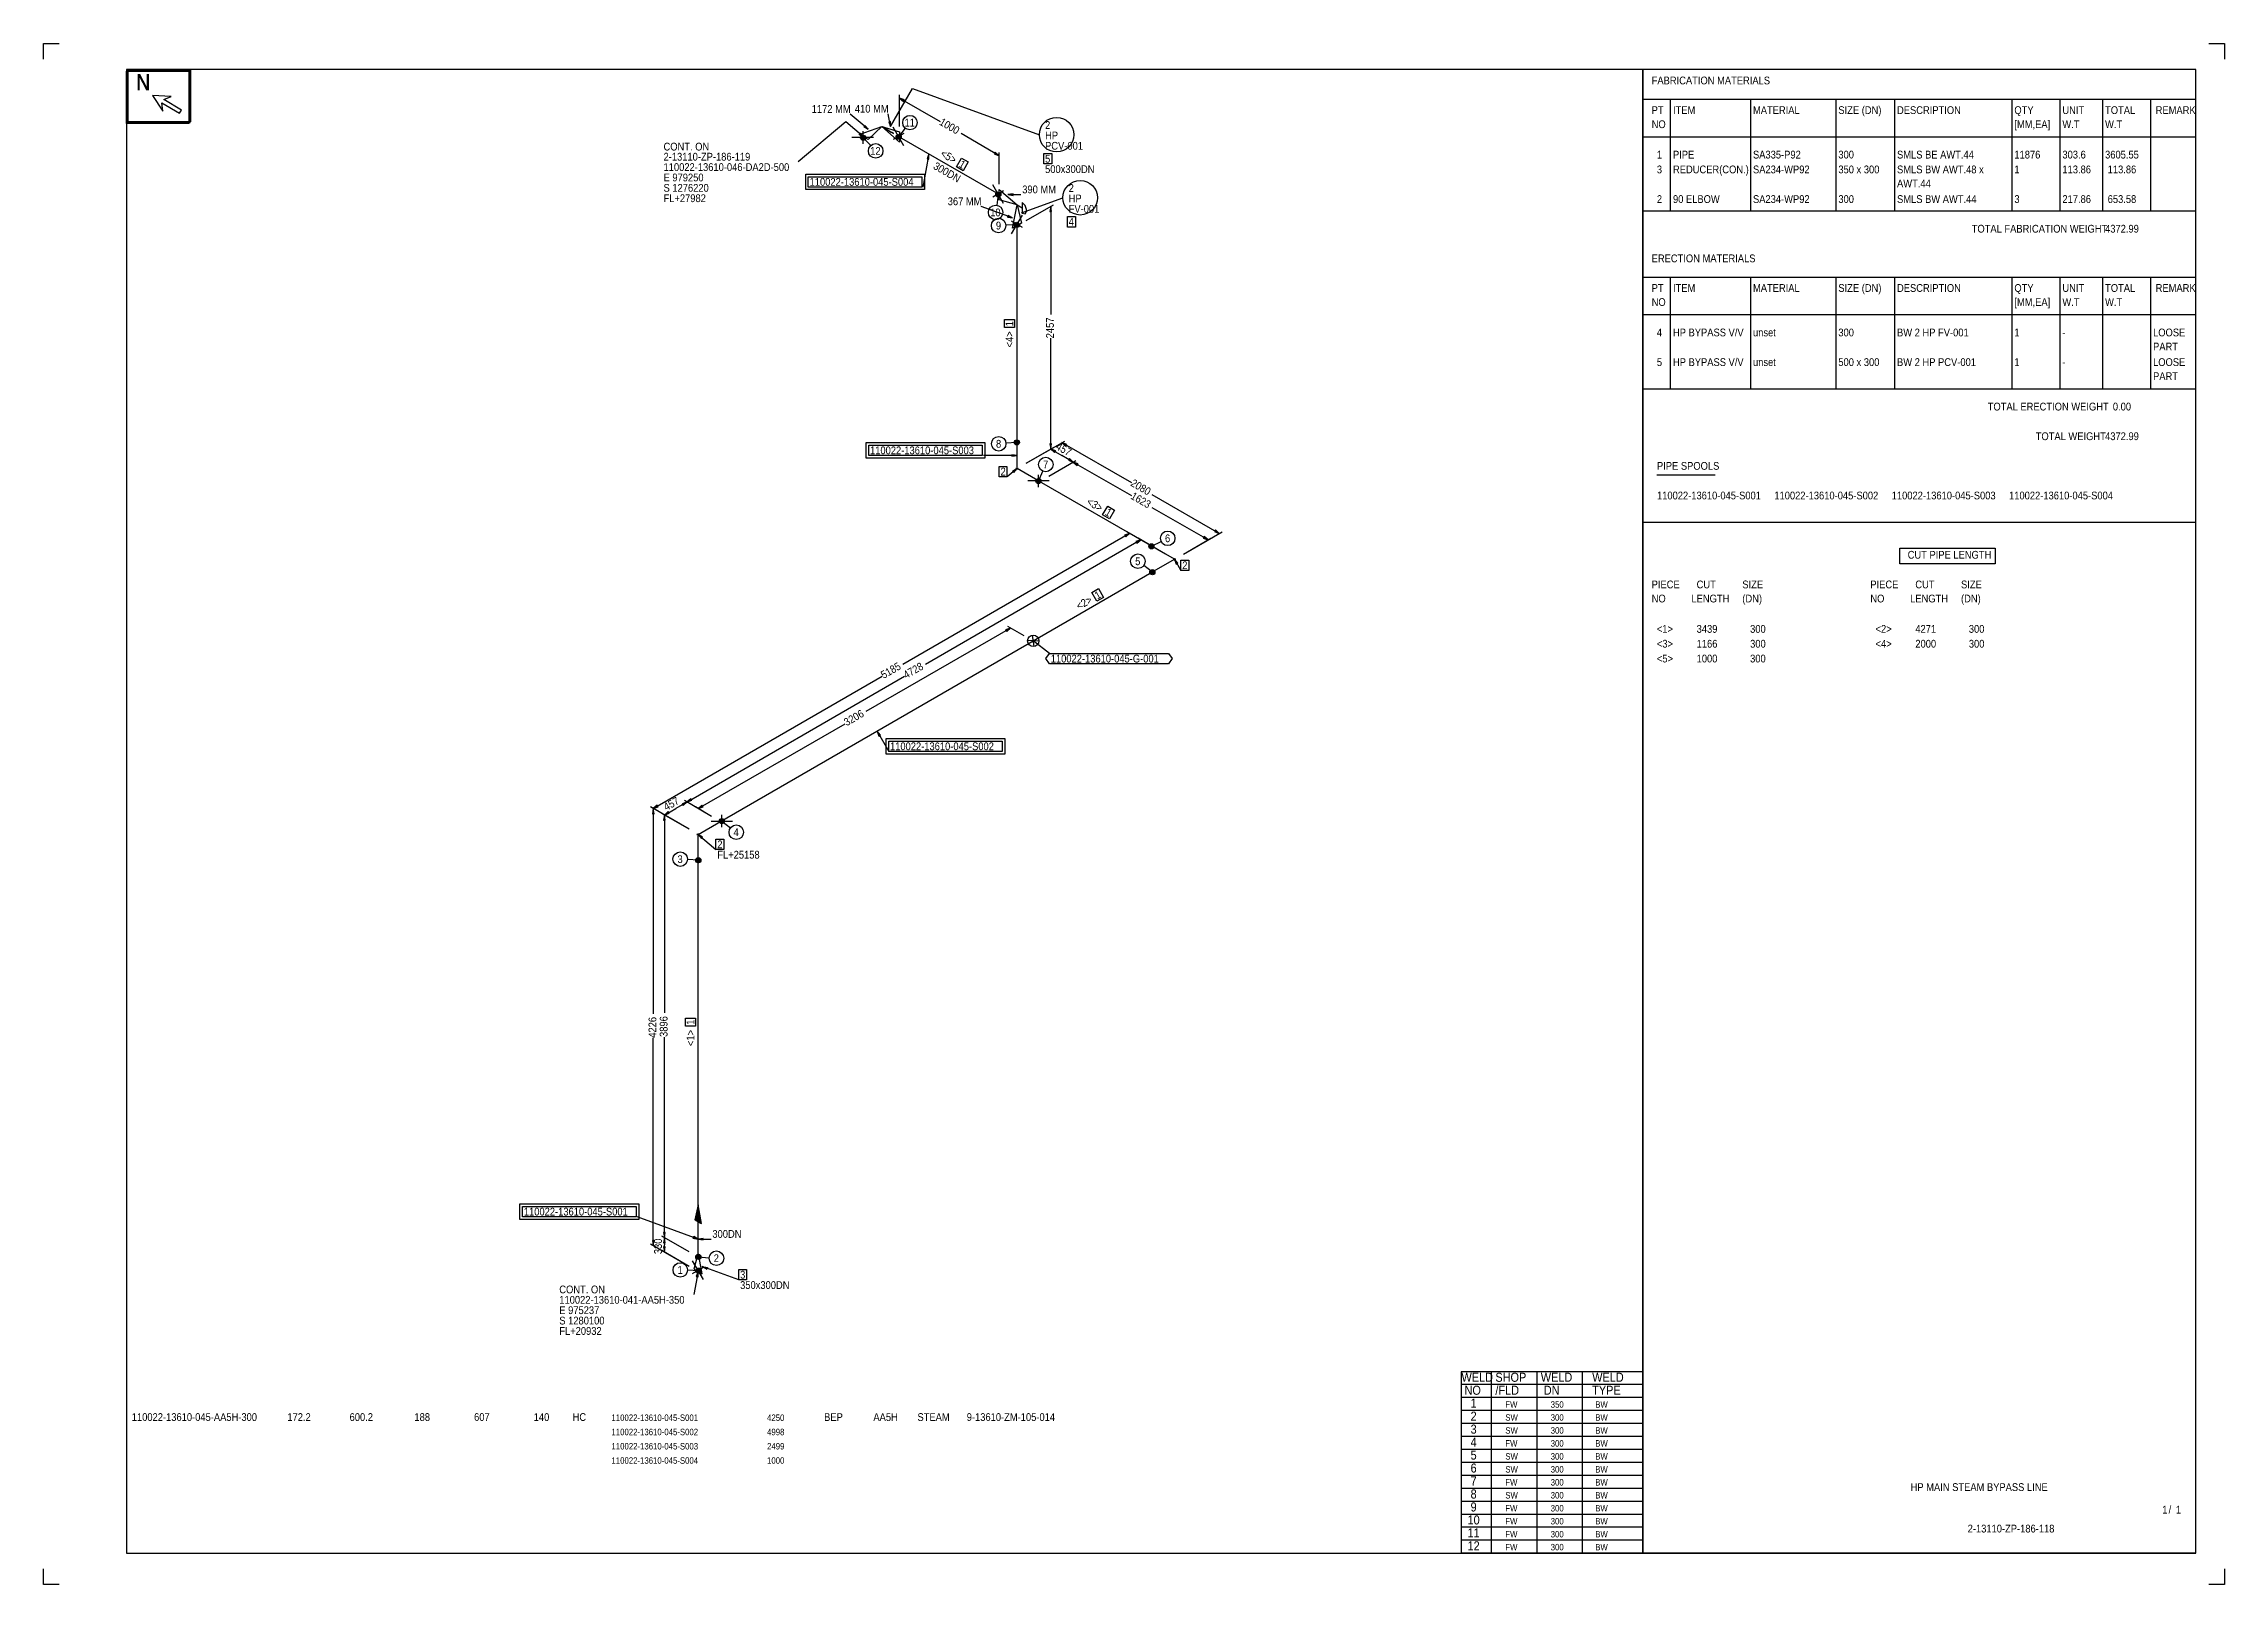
# Model space of a CAD drawing. Extents: x 0 to 841, y 0 to 594.
import ezdxf

# ---------------------------------------------------------------- set-up
doc = ezdxf.new("R2010")
doc.units = 0
doc.layers.add('ACEPLANT', color=7, linetype='Continuous')
doc.styles.add('ARIAL', font='arial.ttf')

msp = doc.modelspace()

# ---------------------------------------------------------------- linework, layer by layer
at = {"layer": 'ACEPLANT', "color": 7}
for p, q in [((331.6, 571.7), (332, 572.3)), ((326.6, 564), (325.9, 563.9)), ((315, 559.5), (314.6, 559)), ((316.06, 557.71), (318.95, 554.67)), ((316.7, 562.5), (316.3, 562)), ((329.76, 558.06), (332.36, 561.36)), ((340.7, 549.6), (341.4, 549.5)), ((367, 552.1), (366.6, 551.5)), ((368.16, 535.86), (367.54, 531.7)), ((373.9, 535.5), (373.9, 536.1)), ((375.29, 524.13), (371.09, 523.96)), ((372, 527.8), (371.7, 527.1)), ((388.1, 529.3), (388.7, 529.3)), ((375.31, 440.26), (371.13, 439.94)), ((388.7, 439.7), (388.1, 439.7)), ((394.2, 438.9), (394.6, 439.5)), ((373.4, 435.5), (373.4, 434.9)), ((373.7, 429.2), (374.1, 428.7)), ((383.63, 425.34), (385.34, 429.18)), ((389.9, 436.4), (390.3, 437)), ((395.6, 434), (395.2, 433.4)), ((398.6, 431.4), (399, 432)), ((416.9, 404.5), (417.3, 403.9)), ((447.6, 404), (447.2, 403.4)), ((451.9, 406.5), (451.5, 405.9)), ((421.2, 402), (421.6, 401.4)), ((427.21, 400.2), (430.98, 402.05)), ((427.59, 390.2), (424.24, 392.74)), ((436.8, 393.3), (437.4, 393.7)), ((371, 368), (371.4, 367.4)), ((322.1, 327), (322.7, 327.4)), ((250, 302.3), (249.6, 302.9)), ((234.8, 297.1), (235.4, 297.1)), ((237, 299.8), (236.6, 300.4)), ((239.1, 294.6), (239.7, 294.6)), ((241.3, 297.3), (240.9, 297.9)), ((246.2, 300.9), (246.6, 300.3)), ((254.3, 299.8), (253.9, 300.4)), ((253.7, 287.6), (254.1, 288.1)), ((261.57, 294.24), (264.9, 291.69)), ((252.49, 279.16), (248.29, 279.41)), ((239.7, 135.7), (239.1, 135.7)), ((235.4, 132.6), (234.8, 132.6)), ((239.1, 131.7), (239.7, 131.7)), ((239.7, 130.1), (239.1, 130.1)), ((250.7, 134.1), (250.4, 133.5)), ((252.49, 126.26), (256.67, 125.94)), ((254.4, 132.8), (254.4, 133.4)), ((252.51, 120.93), (248.32, 121.1)), ((251.7, 118.7), (252.4, 118.6)), ((268.1, 117.39), (254, 122.5))]:
    msp.add_line(p, q, dxfattribs=at)
at = {"layer": 'ACEPLANT', "color": 3}
for p, q in [((368.5, 535.8), (330.1, 558)), ((375.4, 440.2), (375.4, 523.8)), ((375.4, 430.19), (375.4, 440.2)), ((384.1, 425.2), (375.4, 430.19)), ((427.4, 400.2), (384.1, 425.2)), ((436.11, 395.2), (427.4, 400.2)), ((381.6, 363.7), (427.4, 390.2)), ((427.4, 390.2), (436.11, 395.2)), ((261.1, 294.1), (381.6, 363.7)), ((252.4, 289.11), (261.1, 294.1)), ((252.4, 279.1), (252.4, 289.11)), ((252.4, 146.3), (252.4, 279.1)), ((252.4, 126.2), (252.4, 139.9))]:
    msp.add_line(p, q, dxfattribs=at)
at = {"layer": 'ACEPLANT', "color": 4}
for p, q in [((383.85, 363.65), (379.45, 363.85)), ((381.94, 361.57), (381.36, 365.93)), ((387.9, 358.9), (381.65, 363.75)), ((254, 122.5), (255.98, 122.19)), ((254, 122.5), (255.72, 121.47)), ((255.98, 122.19), (255.72, 121.47))]:
    msp.add_line(p, q, dxfattribs=at)
at = {"layer": 'ACEPLANT', "flags": 128}
for points in [[(0, 588), (0, 594), (6, 594)], [(835, 594), (841, 594), (841, 588)], [(56, 583.2), (56, 563.2), (32, 563.2), (32, 583.4), (56.2, 583.4), (56.2, 563.4), (32.2, 563.4), (32.2, 583.6), (56.4, 583.6), (56.4, 563.6), (32.4, 563.6), (32.4, 583.8), (56.6, 583.8), (56.6, 563.8), (32.6, 563.8), (32.6, 584)], [(332, 572.3), (330.1, 573), (331.6, 571.7)], [(325.9, 563.9), (326.6, 562), (326.6, 564)], [(314.6, 559), (316.3, 558), (315, 559.5)], [(316.3, 562), (318, 561), (316.7, 562.5)], [(341.4, 549.5), (341.4, 551.5), (340.7, 549.6)], [(366.6, 551.5), (368.5, 550.8), (367, 552.1)], [(373.9, 536.1), (371.9, 535.8), (373.9, 535.5)], [(388.7, 529.3), (388.4, 531.3), (388.1, 529.3)], [(371.7, 527.1), (373.7, 526.8), (372, 527.8)], [(394.6, 439.5), (392.7, 440.2), (394.2, 438.9)], [(373.4, 434.9), (375.4, 435.2), (373.4, 435.5)], [(374.1, 428.7), (375.4, 430.2), (373.7, 429.2)], [(417.3, 403.9), (418.8, 405.2), (416.9, 404.5)], [(447.2, 403.4), (449.1, 402.7), (447.6, 404)], [(451.5, 405.9), (453.4, 405.2), (451.9, 406.5)], [(421.6, 401.4), (423.1, 402.7), (421.2, 402)], [(437.4, 393.7), (436.1, 395.2), (436.8, 393.3)], [(371.4, 367.4), (372.9, 368.7), (371, 368)], [(322.7, 327.4), (321.4, 328.9), (322.1, 327)], [(235.4, 297.1), (235.1, 299.1), (234.8, 297.1)], [(236.6, 300.4), (235.1, 299.1), (237, 299.8)], [(253.9, 300.4), (252.4, 299.1), (254.3, 299.8)], [(254.1, 288.1), (252.4, 289.1), (253.7, 287.6)], [(252.4, 139.9), (253.7, 139.1), (252.4, 146.3), (251.2, 140.6), (253.6, 139.2), (252.4, 145.7), (251.3, 140.5), (253.4, 139.3), (252.4, 145), (251.5, 140.4), (253.2, 139.4), (252.4, 144.4), (251.7, 140.3), (253.1, 139.5), (252.4, 143.8), (251.8, 140.2), (252.9, 139.6), (252.4, 143.2), (252, 140.1), (252.7, 139.7), (252.4, 142.6), (252.2, 140), (252.6, 139.8), (252.4, 142), (252.3, 139.9), (252.4, 139.9), (252.4, 146.3)], [(234.8, 132.6), (235.1, 130.6), (235.4, 132.6)], [(250.4, 133.5), (252.4, 133.1), (250.7, 134.1)], [(254.4, 133.4), (252.4, 133.1), (254.4, 132.8)], [(252.4, 118.6), (252.4, 120.6), (251.7, 118.7)], [(616.7, 82), (546.7, 82), (546.7, 12)], [(6, 0), (0, 0), (0, 6)], [(841, 6), (841, 0), (835, 0)]]:
    msp.add_lwpolyline(points, dxfattribs=at)
at = {"layer": 'ACEPLANT', "color": 4, "flags": 128}
for points in [[(32, 12), (830, 12), (830, 12), (616.7, 12), (616.7, 584), (32, 584), (32, 12)], [(326.6, 562), (335.1, 576.7), (384, 558.9)], [(377.1, 528.8), (393.1, 534.6)], [(386.5, 356.9), (387.9, 358.9), (433.8, 358.9), (435.2, 356.9), (433.8, 354.9), (387.9, 354.9), (386.5, 356.9)]]:
    msp.add_lwpolyline(points, dxfattribs=at)
at = {"layer": 'ACEPLANT', "color": 7, "flags": 128}
for points in [[(830, 12), (830, 584), (616.7, 584), (616.7, 12), (830, 12)], [(42, 574), (46, 568), (45.6, 571.2), (52.4, 567.2), (53.2, 568.4), (46.4, 572.4), (49.2, 573.6), (42, 574)], [(330.1, 562), (330.1, 574.2)], [(330.1, 573), (345.7, 564)], [(616.7, 572.57), (830, 572.57)], [(627.33, 572.57), (627.33, 529.54)], [(658.19, 572.57), (658.19, 529.54)], [(691.1, 572.57), (691.1, 529.54)], [(713.73, 572.57), (713.73, 529.54)], [(758.99, 572.57), (758.99, 529.54)], [(777.5, 572.57), (777.5, 529.54)], [(793.96, 572.57), (793.96, 529.54)], [(812.47, 572.57), (812.47, 529.54)], [(316.3, 558), (309.4, 563.8), (291, 548.4)], [(318, 561), (311.1, 566.8)], [(326.6, 562), (325.7, 566.9)], [(320, 557.8), (311.7, 557.8)], [(323.2, 562), (318, 557), (314.5, 559), (323.2, 562)], [(315.9, 560.2), (315.9, 555.4)], [(330.1, 558), (330.1, 556), (323.2, 562), (330.1, 560), (330.1, 558)], [(331.8, 554.6), (327.6, 561.8)], [(331.8, 559.4), (327.6, 557)], [(368.5, 550.8), (353.8, 559.3)], [(616.7, 558.12), (830, 558.12)], [(341.4, 551.5), (339.1, 538.7)], [(354, 549.9), (356.6, 548.4), (354.6, 545), (352, 546.5), (354, 549.9)], [(368.5, 539.8), (368.5, 552)], [(385.7, 551.6), (388.8, 551.6), (388.8, 547.6), (385.7, 547.6), (385.7, 551.6)], [(293.9, 543.7), (339.7, 543.7), (339.7, 537.7), (293.9, 537.7), (293.9, 543.7)], [(294.9, 542.7), (338.7, 542.7), (338.7, 538.7), (294.9, 538.7), (294.9, 542.7)], [(370.2, 532.4), (366, 539.6)], [(373.7, 526.8), (361.5, 531.2)], [(370.2, 537.2), (366, 534.8)], [(375.4, 531.8), (368.5, 533.8), (368.5, 537.8), (375.4, 531.8)], [(371.9, 535.8), (376.9, 535.8)], [(375.4, 523.8), (373.7, 522.8), (375.4, 531.8), (377.1, 524.8), (375.4, 523.8)], [(378.9, 525.8), (389.4, 531.9)], [(388.4, 531.3), (388.4, 489.6)], [(373.3, 520.7), (377.5, 527.9)], [(377.5, 523.1), (373.3, 525.5)], [(394.8, 527.3), (397.9, 527.3), (397.9, 523.3), (394.8, 523.3), (394.8, 527.3)], [(616.7, 529.54), (830, 529.54)], [(616.7, 504), (830, 504)], [(627.33, 504), (627.33, 460.97)], [(658.19, 504), (658.19, 460.97)], [(691.1, 504), (691.1, 460.97)], [(713.73, 504), (713.73, 460.97)], [(758.99, 504), (758.99, 460.97)], [(777.5, 504), (777.5, 460.97)], [(793.96, 504), (793.96, 460.97)], [(812.47, 504), (812.47, 460.97)], [(616.7, 489.55), (830, 489.55)], [(370.5, 484.5), (370.5, 487.6), (374.4, 487.6), (374.4, 484.5), (370.5, 484.5)], [(388.4, 437.7), (388.4, 480.4)], [(616.7, 460.97), (830, 460.97)], [(317.2, 440.2), (363, 440.2), (363, 434.2), (317.2, 434.2), (317.2, 440.2)], [(318.2, 439.2), (362, 439.2), (362, 435.2), (318.2, 435.2), (318.2, 439.2)], [(378.9, 432.2), (393.8, 440.8)], [(378.9, 432.2), (389.4, 438.3)], [(378.9, 432.2), (389.4, 438.3)], [(388.1, 439.7), (388.4, 437.7), (388.7, 439.7)], [(390.3, 437), (388.4, 437.7), (389.9, 436.4)], [(388.4, 437.7), (392.7, 435.2)], [(392.7, 440.2), (419.5, 424.8)], [(375.4, 435.2), (362.4, 435.2)], [(368.5, 431), (371.5, 431), (371.5, 427), (368.5, 427), (368.5, 431)], [(375.4, 430.2), (371.6, 427)], [(387.6, 427.2), (398.1, 433.3)], [(387.6, 427.2), (398.1, 433.3)], [(397.1, 432.7), (392.7, 435.2)], [(395.2, 433.4), (397.1, 432.7), (395.6, 434)], [(399, 432), (397.1, 432.7), (398.6, 431.4)], [(397.1, 432.7), (419.5, 419.8)], [(387.8, 425.4), (379.5, 425.4)], [(383.7, 423), (383.7, 427.8)], [(644.63, 427.69), (622.19, 427.69)], [(410.4, 415.7), (413, 414.2), (411, 410.8), (408.4, 412.3), (410.4, 415.7)], [(453.4, 405.2), (427.5, 420.1)], [(449.1, 402.7), (427.5, 415.1)], [(418.8, 405.2), (331.4, 354.7)], [(432.6, 397.2), (417.7, 405.8)], [(439.6, 397.2), (454.5, 405.8)], [(616.7, 409.55), (830, 409.55)], [(423.1, 402.7), (340.1, 354.7)], [(432.6, 397.2), (422.1, 403.3)], [(439.6, 397.2), (450.1, 403.3)], [(715.79, 399.46), (752.56, 399.46), (752.56, 393.4), (715.79, 393.4), (715.79, 399.46)], [(436.1, 395.2), (438.6, 390.9)], [(438.6, 394.9), (441.6, 394.9), (441.6, 390.9), (438.6, 390.9), (438.6, 394.9)], [(404.2, 382.4), (406.8, 384), (408.8, 380.5), (406.2, 379), (404.2, 382.4)], [(372.9, 368.7), (317.1, 336.5)], [(378.1, 365.7), (371.9, 369.3)], [(235.1, 299.1), (323.4, 350.1)], [(248.1, 301.6), (332, 350.1)], [(252.4, 299.1), (309.1, 331.8)], [(321.4, 328.9), (325.9, 321.1)], [(324.9, 326.1), (370.7, 326.1), (370.7, 320.1), (324.9, 320.1), (324.9, 326.1)], [(325.9, 325.1), (369.7, 325.1), (369.7, 321.1), (325.9, 321.1), (325.9, 325.1)], [(249.6, 302.9), (248.1, 301.6), (250, 302.3)], [(248.9, 291.1), (234, 299.7)], [(248.9, 291.1), (234, 299.7)], [(235.1, 299.1), (235.1, 220)], [(248.9, 291.1), (238.4, 297.2)], [(248.9, 291.1), (238.4, 297.2)], [(239.7, 294.6), (239.4, 296.6), (239.1, 294.6)], [(239.4, 296.6), (243.8, 299.1)], [(240.9, 297.9), (239.4, 296.6), (241.3, 297.3)], [(239.4, 296.6), (239.4, 220.3)], [(248.1, 301.6), (243.8, 299.1)], [(246.6, 300.3), (248.1, 301.6), (246.2, 300.9)], [(257.6, 296.1), (247.1, 302.2)], [(257.6, 296.1), (247.1, 302.2)], [(257.6, 296.1), (251.4, 299.7)], [(261.5, 291.9), (261.5, 296.7)], [(252.4, 289.1), (259.3, 283.3)], [(257.4, 294.3), (265.7, 294.3)], [(259.3, 287.3), (262.3, 287.3), (262.3, 283.3), (259.3, 283.3), (259.3, 287.3)], [(235.1, 130.6), (235.1, 210.7)], [(239.4, 133.7), (239.4, 211)], [(247.5, 215.2), (247.5, 218.3), (251.4, 218.3), (251.4, 215.2), (247.5, 215.2)], [(183.7, 146.7), (229.5, 146.7), (229.5, 140.7), (183.7, 140.7), (183.7, 146.7)], [(184.7, 145.7), (228.5, 145.7), (228.5, 141.7), (184.7, 141.7), (184.7, 145.7)], [(252.4, 133.1), (228.9, 141.7)], [(239.1, 135.7), (239.4, 133.7), (239.7, 135.7)], [(248.9, 122.6), (234, 131.2)], [(248.9, 128.2), (238.4, 134.3)], [(248.9, 128.2), (238.4, 134.3)], [(248.9, 122.6), (238.4, 128.7)], [(239.7, 131.7), (239.4, 133.7), (239.1, 131.7)], [(239.1, 130.1), (239.4, 128.1), (239.7, 130.1)], [(239.4, 133.7), (239.4, 130.9)], [(239.4, 128.1), (239.4, 130.9)], [(252.4, 133.1), (257.4, 133.1)], [(254.5, 117.5), (250.3, 124.7)], [(250.3, 119.9), (254.5, 122.3)], [(252.4, 120.6), (250.8, 111.7)], [(268.1, 121.39), (271.1, 121.39), (271.1, 117.39), (268.1, 117.39), (268.1, 121.39)], [(616.7, 77), (546.7, 77)], [(558.3, 82), (558.3, 77)], [(558.3, 77), (558.3, 72)], [(575.8, 82), (575.8, 77)], [(575.8, 77), (575.8, 72)], [(593.3, 82), (593.3, 77)], [(593.3, 77), (593.3, 72)], [(616.7, 72), (546.7, 72)], [(558.3, 72), (558.3, 67)], [(575.8, 72), (575.8, 67)], [(593.3, 72), (593.3, 67)], [(616.7, 67), (546.7, 67)], [(616.7, 62), (546.7, 62)], [(558.3, 67), (558.3, 62)], [(558.3, 62), (558.3, 57)], [(575.8, 67), (575.8, 62)], [(575.8, 62), (575.8, 57)], [(593.3, 67), (593.3, 62)], [(593.3, 62), (593.3, 57)], [(616.7, 57), (546.7, 57)], [(616.7, 52), (546.7, 52)], [(558.3, 57), (558.3, 52)], [(558.3, 52), (558.3, 47)], [(575.8, 57), (575.8, 52)], [(575.8, 52), (575.8, 47)], [(593.3, 57), (593.3, 52)], [(593.3, 52), (593.3, 47)], [(616.7, 47), (546.7, 47)], [(558.3, 47), (558.3, 42)], [(575.8, 47), (575.8, 42)], [(593.3, 47), (593.3, 42)], [(616.7, 42), (546.7, 42)], [(616.7, 37), (546.7, 37)], [(558.3, 42), (558.3, 37)], [(558.3, 37), (558.3, 32)], [(575.8, 42), (575.8, 37)], [(575.8, 37), (575.8, 32)], [(593.3, 42), (593.3, 37)], [(593.3, 37), (593.3, 32)], [(616.7, 32), (546.7, 32)], [(616.7, 27), (546.7, 27)], [(558.3, 32), (558.3, 27)], [(558.3, 27), (558.3, 22)], [(575.8, 32), (575.8, 27)], [(575.8, 27), (575.8, 22)], [(593.3, 32), (593.3, 27)], [(593.3, 27), (593.3, 22)], [(616.7, 22), (546.7, 22)], [(616.7, 17), (546.7, 17)], [(558.3, 22), (558.3, 17)], [(558.3, 17), (558.3, 12)], [(575.8, 22), (575.8, 17)], [(575.8, 17), (575.8, 12)], [(593.3, 22), (593.3, 17)], [(593.3, 17), (593.3, 12)], [(616.7, 12), (546.7, 12)]]:
    msp.add_lwpolyline(points, dxfattribs=at)
at = {"layer": 'ACEPLANT', "color": 2, "flags": 128}
for points in [[(323.2, 562), (325.2, 560.9), (326.9, 559.9), (327.7, 559.4), (327.1, 559.7), (326.4, 560.1), (324.9, 561), (323.5, 561.9), (325.2, 560.9)], [(375.4, 531.8), (377.4, 530.7), (377.4, 528.7), (378.5, 528.4), (379, 529.3), (379, 530.1), (378.5, 531.6), (377.4, 532.7), (377.4, 530.7)], [(252.4, 120.6), (254, 119.7), (252.8, 126), (252, 126.4), (250.8, 121.5), (252.4, 120.6)]]:
    msp.add_lwpolyline(points, dxfattribs=at)
at = {"layer": 'ACEPLANT', "color": 7}
for centre, radius in [((334.09, 563.55), 2.8), ((320.88, 552.64), 2.8), ((367.13, 528.93), 2.8), ((368.29, 523.85), 2.8), ((368.33, 439.73), 2.8), ((375.4, 430.19), 0.3), ((375.4, 430.19), 0.2), ((375.4, 430.19), 0.1), ((386.48, 431.74), 2.8), ((433.5, 403.28), 2.8), ((422.01, 394.44), 2.8), ((436.11, 395.2), 0.3), ((436.11, 395.2), 0.2), ((436.11, 395.2), 0.1), ((252.4, 289.11), 0.3), ((252.4, 289.11), 0.2), ((252.4, 289.11), 0.1), ((267.13, 289.98), 2.8), ((245.5, 279.59), 2.8), ((259.47, 125.73), 2.8), ((245.52, 121.21), 2.8)]:
    msp.add_circle(centre, radius, dxfattribs=at)
at = {"layer": 'ACEPLANT', "color": 4}
for centre, radius in [((390.67, 558.9), 6.67), ((399.77, 534.6), 6.67), ((381.65, 363.75), 2.2)]:
    msp.add_circle(centre, radius, dxfattribs=at)
at = {"layer": 'ACEPLANT', "color": 1}
for centre in [(316.06, 557.71), (329.76, 558.06), (368.16, 535.86), (375.29, 524.13), (375.31, 440.26), (383.63, 425.34), (427.21, 400.2), (427.59, 390.2), (261.57, 294.24), (252.49, 279.16), (252.49, 126.26), (252.51, 120.93)]:
    msp.add_circle(centre, 1, dxfattribs=at)
at = {"layer": 'ACEPLANT', "color": 2}
for centre, radius in [((316.06, 557.71), 0.85), ((316.06, 557.71), 0.7), ((316.06, 557.71), 0.55), ((316.06, 557.71), 0.4), ((316.06, 557.71), 0.25), ((329.76, 558.06), 0.85), ((329.76, 558.06), 0.7), ((329.76, 558.06), 0.55), ((329.76, 558.06), 0.4), ((329.76, 558.06), 0.25), ((368.16, 535.86), 0.85), ((368.16, 535.86), 0.7), ((368.16, 535.86), 0.55), ((368.16, 535.86), 0.4), ((368.16, 535.86), 0.25), ((375.29, 524.13), 0.85), ((375.29, 524.13), 0.7), ((375.29, 524.13), 0.55), ((375.29, 524.13), 0.4), ((375.29, 524.13), 0.25), ((375.31, 440.26), 0.85), ((375.31, 440.26), 0.7), ((375.31, 440.26), 0.55), ((375.31, 440.26), 0.4), ((375.31, 440.26), 0.25), ((383.63, 425.34), 0.85), ((383.63, 425.34), 0.7), ((383.63, 425.34), 0.55), ((383.63, 425.34), 0.4), ((383.63, 425.34), 0.25), ((427.21, 400.2), 0.85), ((427.21, 400.2), 0.7), ((427.21, 400.2), 0.55), ((427.21, 400.2), 0.4), ((427.21, 400.2), 0.25), ((427.59, 390.2), 0.85), ((427.59, 390.2), 0.7), ((427.59, 390.2), 0.55), ((427.59, 390.2), 0.4), ((427.59, 390.2), 0.25), ((261.57, 294.24), 0.85), ((261.57, 294.24), 0.7), ((261.57, 294.24), 0.55), ((261.57, 294.24), 0.4), ((261.57, 294.24), 0.25), ((252.49, 279.16), 0.85), ((252.49, 279.16), 0.7), ((252.49, 279.16), 0.55), ((252.49, 279.16), 0.4), ((252.49, 279.16), 0.25), ((252.49, 126.26), 0.85), ((252.49, 126.26), 0.7), ((252.49, 126.26), 0.55), ((252.49, 126.26), 0.4), ((252.49, 126.26), 0.25), ((252.51, 120.93), 0.85), ((252.51, 120.93), 0.7), ((252.51, 120.93), 0.55), ((252.51, 120.93), 0.4), ((252.51, 120.93), 0.25)]:
    msp.add_circle(centre, radius, dxfattribs=at)

# ---------------------------------------------------------------- texts
at = {"layer": 'ACEPLANT', "color": 2, "style": 'ARIAL', "width": 0.86}
for s, height, p in [('N', 6.25, (35.6, 576)), ('N', 6.25, (35.8, 576)), ('FABRICATION MATERIALS', 3, (620.13, 578.29)), ('1172 MM', 3, (296.2, 567.3)), ('410 MM', 3, (312.86, 567.4)), ('11', 3, (331.99, 562.05)), ('2', 3, (386.21, 561.11)), ('PT', 3, (620.13, 566.86)), ('NO', 3, (620.13, 561.43)), ('ITEM', 3, (628.36, 566.86)), ('MATERIAL', 3, (659.21, 566.86)), ('SIZE (DN)', 3, (692.13, 566.86)), ('DESCRIPTION', 3, (714.76, 566.86)), ('QTY', 3, (760.01, 566.86)), ('[MM,EA]', 3, (760.01, 561.43)), ('W.T', 3, (778.53, 561.43)), ('UNIT', 3, (778.53, 566.86)), ('W.T', 3, (794.99, 561.43)), ('TOTAL', 3, (794.99, 566.86)), (' REMARK', 3, (813.5, 566.86)), ('CONT. ON', 3, (239.07, 552.8)), ('HP', 3, (386.21, 557.11)), ('PCV-001', 3, (386.21, 553.11)), ('110022-13610-046-DA2D-500', 3, (239.07, 544.9)), ('12', 3, (318.78, 551.14)), ('5', 3, (386.21, 548.11)), ('500x300DN', 3, (386.21, 544.11)), ('  3', 3, (620.13, 544)), ('  1', 3, (620.13, 549.71)), ('PIPE', 3, (628.36, 549.71)), ('REDUCER(CON.)', 3, (628.36, 544)), ('SA335-P92', 3, (659.21, 549.71)), ('SA234-WP92', 3, (659.21, 544)), ('300', 3, (692.13, 549.71)), ('350 x 300', 3, (692.13, 544)), ('SMLS BE AWT.44', 3, (714.76, 549.71)), ('SMLS BW AWT.48 x', 3, (714.76, 544)), ('11876', 3, (760.01, 549.71)), ('1', 3, (760.01, 544)), ('303.6', 3, (778.53, 549.71)), ('113.86', 3, (778.53, 544)), ('3605.55', 3, (794.99, 549.71)), (' 113.86', 3, (794.99, 544)), ('S 1276220', 3, (239.07, 536.9)), ('E 979250', 3, (239.07, 540.9)), ('110022-13610-045-S004', 3, (295.4, 539.2)), ('390 MM', 3, (377.4, 536.3)), ('2', 3, (395.31, 536.81)), ('AWT.44', 3, (714.76, 538.57)), ('FL+27982', 3, (239.07, 532.9)), ('367 MM', 3, (348.66, 531.7)), ('10', 3, (365.03, 527.43)), ('HP', 3, (395.31, 532.81)), ('FV-001', 3, (395.31, 528.81)), ('  2', 3, (620.13, 532.57)), ('90 ELBOW', 3, (628.36, 532.57)), ('SA234-WP92', 3, (659.21, 532.57)), ('300', 3, (692.13, 532.57)), ('SMLS BW AWT.44', 3, (714.76, 532.57)), ('3', 3, (760.01, 532.57)), ('217.86', 3, (778.53, 532.57)), (' 653.58', 3, (794.99, 532.57)), ('9', 3, (367.24, 522.35)), ('4', 3, (395.31, 523.81)), ('TOTAL FABRICATION WEIGHT', 3, (743.56, 521.14)), ('4372.99', 3, (794.99, 521.14)), ('ERECTION MATERIALS', 3, (620.13, 509.71)), ('PT', 3, (620.13, 498.29)), ('ITEM', 3, (628.36, 498.29)), ('MATERIAL', 3, (659.21, 498.29)), ('SIZE (DN)', 3, (692.13, 498.29)), ('DESCRIPTION', 3, (714.76, 498.29)), ('QTY', 3, (760.01, 498.29)), ('UNIT', 3, (778.53, 498.29)), ('TOTAL', 3, (794.99, 498.29)), (' REMARK', 3, (813.5, 498.29)), ('NO', 3, (620.13, 492.86)), ('[MM,EA]', 3, (760.01, 492.86)), ('W.T', 3, (778.53, 492.86)), ('W.T', 3, (794.99, 492.86)), ('  4', 3, (620.13, 481.14)), ('HP BYPASS V/V', 3, (628.36, 481.14)), ('unset', 3, (659.21, 481.14)), ('300', 3, (692.13, 481.14)), ('BW 2 HP FV-001', 3, (714.76, 481.14)), ('1', 3, (760.01, 481.14)), ('-', 3, (778.53, 481.14)), ('LOOSE', 3, (813.5, 481.14)), ('  5', 3, (620.13, 469.71)), ('HP BYPASS V/V', 3, (628.36, 469.71)), ('unset', 3, (659.21, 469.71)), ('500 x 300', 3, (692.13, 469.71)), ('BW 2 HP PCV-001', 3, (714.76, 469.71)), ('1', 3, (760.01, 469.71)), ('-', 3, (778.53, 469.71)), ('PART', 3, (813.5, 475.71)), ('LOOSE', 3, (813.5, 469.71)), ('PART', 3, (813.5, 464.29)), ('TOTAL ERECTION WEIGHT', 3, (749.73, 452.57)), ('   0.00', 3, (794.99, 452.57)), ('110022-13610-045-S003', 3, (318.7, 435.7)), ('8', 3, (367.28, 438.23)), ('TOTAL WEIGHT', 3, (768.24, 441.14)), ('4372.99', 3, (794.99, 441.14)), ('2', 3, (369.04, 427.5)), ('7', 3, (385.43, 430.24)), ('PIPE SPOOLS', 3, (622.19, 429.71)), ('110022-13610-045-S001', 3, (622.19, 418.29)), ('110022-13610-045-S002', 3, (667.44, 418.29)), ('110022-13610-045-S003', 3, (712.7, 418.29)), ('110022-13610-045-S004', 3, (757.96, 418.29)), ('6', 3, (432.45, 401.78)), ('5', 3, (420.96, 392.94)), ('CUT PIPE LENGTH', 3, (718.87, 395.43)), ('2', 3, (439.1, 391.4)), ('PIECE', 3, (620.13, 384)), ('     CUT', 3, (632.47, 384)), ('SIZE', 3, (655.1, 384)), ('PIECE', 3, (704.47, 384)), ('     CUT', 3, (716.81, 384)), ('SIZE', 3, (739.44, 384)), ('NO', 3, (620.13, 378.57)), ('   LENGTH', 3, (632.47, 378.57)), ('(DN)', 3, (655.1, 378.57)), ('NO', 3, (704.47, 378.57)), ('   LENGTH', 3, (716.81, 378.57)), ('(DN)', 3, (739.44, 378.57)), ('  <1>', 3, (620.13, 366.86)), ('  <3>', 3, (620.13, 361.14)), ('     3439', 3, (632.47, 366.86)), ('     1166', 3, (632.47, 361.14)), ('   300', 3, (655.1, 366.86)), ('   300', 3, (655.1, 361.14)), ('  <2>', 3, (704.47, 366.86)), ('  <4>', 3, (704.47, 361.14)), ('     4271', 3, (716.81, 366.86)), ('     2000', 3, (716.81, 361.14)), ('   300', 3, (739.44, 366.86)), ('   300', 3, (739.44, 361.14)), ('110022-13610-045-G-001', 3, (388.4, 355.4)), ('  <5>', 3, (620.13, 355.43)), ('     1000', 3, (632.47, 355.43)), ('   300', 3, (655.1, 355.43)), ('110022-13610-045-S002', 3, (326.4, 321.6)), ('2', 3, (259.8, 283.8)), ('4', 3, (266.08, 288.48)), ('3', 3, (244.45, 278.09)), ('FL+25158', 3, (259.8, 279.8)), ('110022-13610-045-S001', 3, (185.2, 142.2)), ('300DN', 3, (257.9, 133.6)), ('2', 3, (258.42, 124.23)), ('1', 3, (244.47, 119.71)), ('3', 3, (268.6, 117.89)), ('CONT. ON', 3, (198.87, 112.2)), ('350x300DN', 3, (268.6, 113.89)), ('S 1280100', 3, (198.87, 100.2)), ('E 975237', 3, (198.87, 104.2)), ('FL+20932', 3, (198.87, 96.2)), ('WELD', 3.5, (546.8, 78.1)), (' NO', 3.5, (546.8, 73.1)), (' /FLD', 3.5, (558.7, 73.1)), (' SHOP', 3.5, (558.7, 78.1)), (' WELD', 3.5, (576.2, 78.1)), ('  DN', 3.5, (576.2, 73.1)), ('   WELD', 3.5, (593.7, 78.1)), ('   TYPE', 3.5, (593.7, 73.1)), ('   1', 3.5, (546.8, 68.1)), ('FW', 2.5, (563.7, 68.1)), ('350', 2.5, (581.2, 68.1)), ('  BW', 2.5, (596.7, 68.1)), ('110022-13610-045-AA5H-300', 3, (34, 63)), ('172.2', 3, (94, 63)), ('600.2', 3, (118, 63)), ('188', 3, (143, 63)), ('607', 3, (166, 63)), ('140', 3, (189, 63)), ('HC', 3, (204, 63)), ('110022-13610-045-S001', 2.5, (219, 63)), ('110022-13610-045-S002', 2.5, (219, 57.5)), ('4250', 2.5, (279, 63)), ('4998', 2.5, (279, 57.5)), ('BEP', 3, (301, 63)), ('AA5H', 3, (320, 63)), ('STEAM', 3, (337, 63)), ('9-13610-ZM-105-014', 3, (356, 63)), ('   3', 3.5, (546.8, 58.1)), ('   2', 3.5, (546.8, 63.1)), ('SW', 2.5, (563.7, 63.1)), ('SW', 2.5, (563.7, 58.1)), ('300', 2.5, (581.2, 63.1)), ('300', 2.5, (581.2, 58.1)), ('  BW', 2.5, (596.7, 63.1)), ('  BW', 2.5, (596.7, 58.1)), ('110022-13610-045-S003', 2.5, (219, 52)), ('2499', 2.5, (279, 52)), ('   4', 3.5, (546.8, 53.1)), ('   5', 3.5, (546.8, 48.1)), ('SW', 2.5, (563.7, 48.1)), ('FW', 2.5, (563.7, 53.1)), ('300', 2.5, (581.2, 53.1)), ('300', 2.5, (581.2, 48.1)), ('  BW', 2.5, (596.7, 53.1)), ('  BW', 2.5, (596.7, 48.1)), ('110022-13610-045-S004', 2.5, (219, 46.5)), ('1000', 2.5, (279, 46.5)), ('   6', 3.5, (546.8, 43.1)), ('SW', 2.5, (563.7, 43.1)), ('300', 2.5, (581.2, 43.1)), ('  BW', 2.5, (596.7, 43.1)), ('   8', 3.5, (546.8, 33.1)), ('   7', 3.5, (546.8, 38.1)), ('SW', 2.5, (563.7, 33.1)), ('FW', 2.5, (563.7, 38.1)), ('300', 2.5, (581.2, 38.1)), ('300', 2.5, (581.2, 33.1)), ('  BW', 2.5, (596.7, 38.1)), ('  BW', 2.5, (596.7, 33.1)), ('HP MAIN STEAM BYPASS LINE', 3, (720, 36)), ('  10', 3.5, (546.8, 23.1)), ('   9', 3.5, (546.8, 28.1)), ('FW', 2.5, (563.7, 28.1)), ('FW', 2.5, (563.7, 23.1)), ('300', 2.5, (581.2, 28.1)), ('300', 2.5, (581.2, 23.1)), ('  BW', 2.5, (596.7, 28.1)), ('  BW', 2.5, (596.7, 23.1)), ('1', 3, (817, 27.3)), ('/', 3, (819.5, 27.3)), ('1', 3, (822.3, 27.3)), ('  11', 3.5, (546.8, 18.1)), ('FW', 2.5, (563.7, 18.1)), ('300', 2.5, (581.2, 18.1)), ('  BW', 2.5, (596.7, 18.1)), ('  12', 3.5, (546.8, 13.1)), ('FW', 2.5, (563.7, 13.1)), ('300', 2.5, (581.2, 13.1)), ('  BW', 2.5, (596.7, 13.1))]:
    msp.add_text(s, height=height, dxfattribs=at).set_placement(p)
for s, rotation, p in [('1000', -30, (345.14, 562.92)), ('300DN', -30, (342.8, 545.93)), ('<5>', -30, (345.57, 550.73)), ('1', -30, (352.64, 546.65)), ('2457', 90, (389.59, 480.39)), ('1', 90, (373.95, 485.02)), ('<4>', 90, (373.95, 476.86)), ('457', 330.39555, (390.05, 437.81)), ('2080', -30, (418.91, 423.72)), ('1623', -30, (418.93, 418.72)), ('<3>', -30, (401.97, 416.53)), ('1', -30, (409.04, 412.45)), ('<2>', 30, (399.32, 375.58)), ('1', 30, (406.39, 379.66)), ('5185', 30, (323.97, 349.05)), ('4728', 30, (332.65, 349.05)), ('3206', 30, (309.73, 330.8)), ('457', 29.60445, (240.2, 298.16)), ('3896', 90, (240.61, 211.04)), ('4226', 90, (236.28, 210.74)), ('1', 90, (250.95, 215.72)), ('<1>', 90, (250.95, 207.56)), ('330', 90, (238.44, 127.31))]:
    msp.add_text(s, height=3, rotation=rotation, dxfattribs=at).set_placement(p)
at = {"layer": 'ACEPLANT', "color": 1, "style": 'ARIAL', "width": 0.86}
msp.add_text('2-13110-ZP-186-119', height=3, dxfattribs=at).set_placement((239.07, 548.9))
at = {"layer": 'ACEPLANT', "color": 3, "style": 'ARIAL', "width": 0.86}
for s, p in [('110022-13610-041-AA5H-350', (198.87, 108.2)), ('2-13110-ZP-186-118', (742, 20))]:
    msp.add_text(s, height=3, dxfattribs=at).set_placement(p)

doc.saveas('drawing.dxf')
